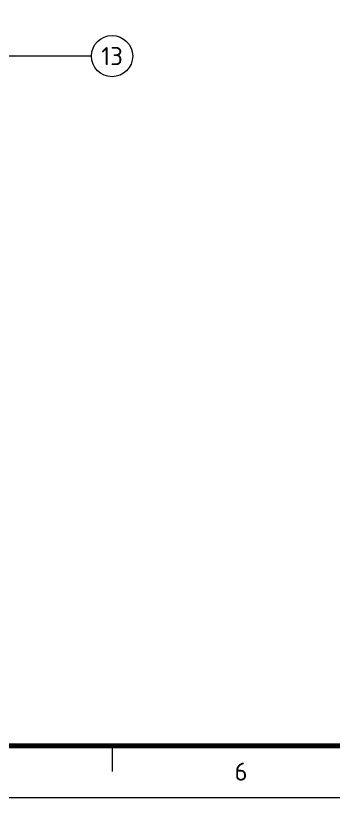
# Model space of a CAD drawing. Header units: millimetres. Extents: x 0 to 2382, y 0 to 420.
# Drawn here: x 228.3 to 289.9, y 0 to 151.6 of the extents above; entities that cross this region are included whole.
import ezdxf
from ezdxf.enums import TextEntityAlignment as Align

# ---------------------------------------------------------------- set-up
doc = ezdxf.new("R2010")
doc.units = ezdxf.units.MM
for name, color, linetype, lineweight in [('06-TEXTO', 7, 'CONTINUOUS', 25), ('07-RECUADRO', 7, 'CONTINUOUS', 70), ('08-FINA', 5, 'CONTINUOUS', 18)]:
    doc.layers.add(name, color=color, linetype=linetype, lineweight=lineweight)
doc.styles.add('ISO3098', font='isocpeur.ttf')

msp = doc.modelspace()

# ---------------------------------------------------------------- linework, layer by layer
at = {"layer": '07-RECUADRO'}
msp.add_lwpolyline([(25, 10), (584, 10), (584, 410), (25, 410)], close=True, dxfattribs=at)
at = {"layer": '08-FINA'}
for p, q in [((242.99, 143.789), (174.355, 143.789)), ((247, 10), (247, 5))]:
    msp.add_line(p, q, dxfattribs=at)
msp.add_lwpolyline([(0, 0), (594, 0), (594, 420), (0, 420)], close=True, dxfattribs=at)
msp.add_circle((246.99, 143.789), 4, dxfattribs=at)

# ---------------------------------------------------------------- texts
at = {"layer": '06-TEXTO', "style": 'ISO3098'}
for s, p in [('13', (246.99, 143.789)), ('6', (272, 5))]:
    msp.add_text(s, height=3.5, dxfattribs=at).set_placement(p, align=Align.MIDDLE_CENTER)

doc.saveas('drawing.dxf')
